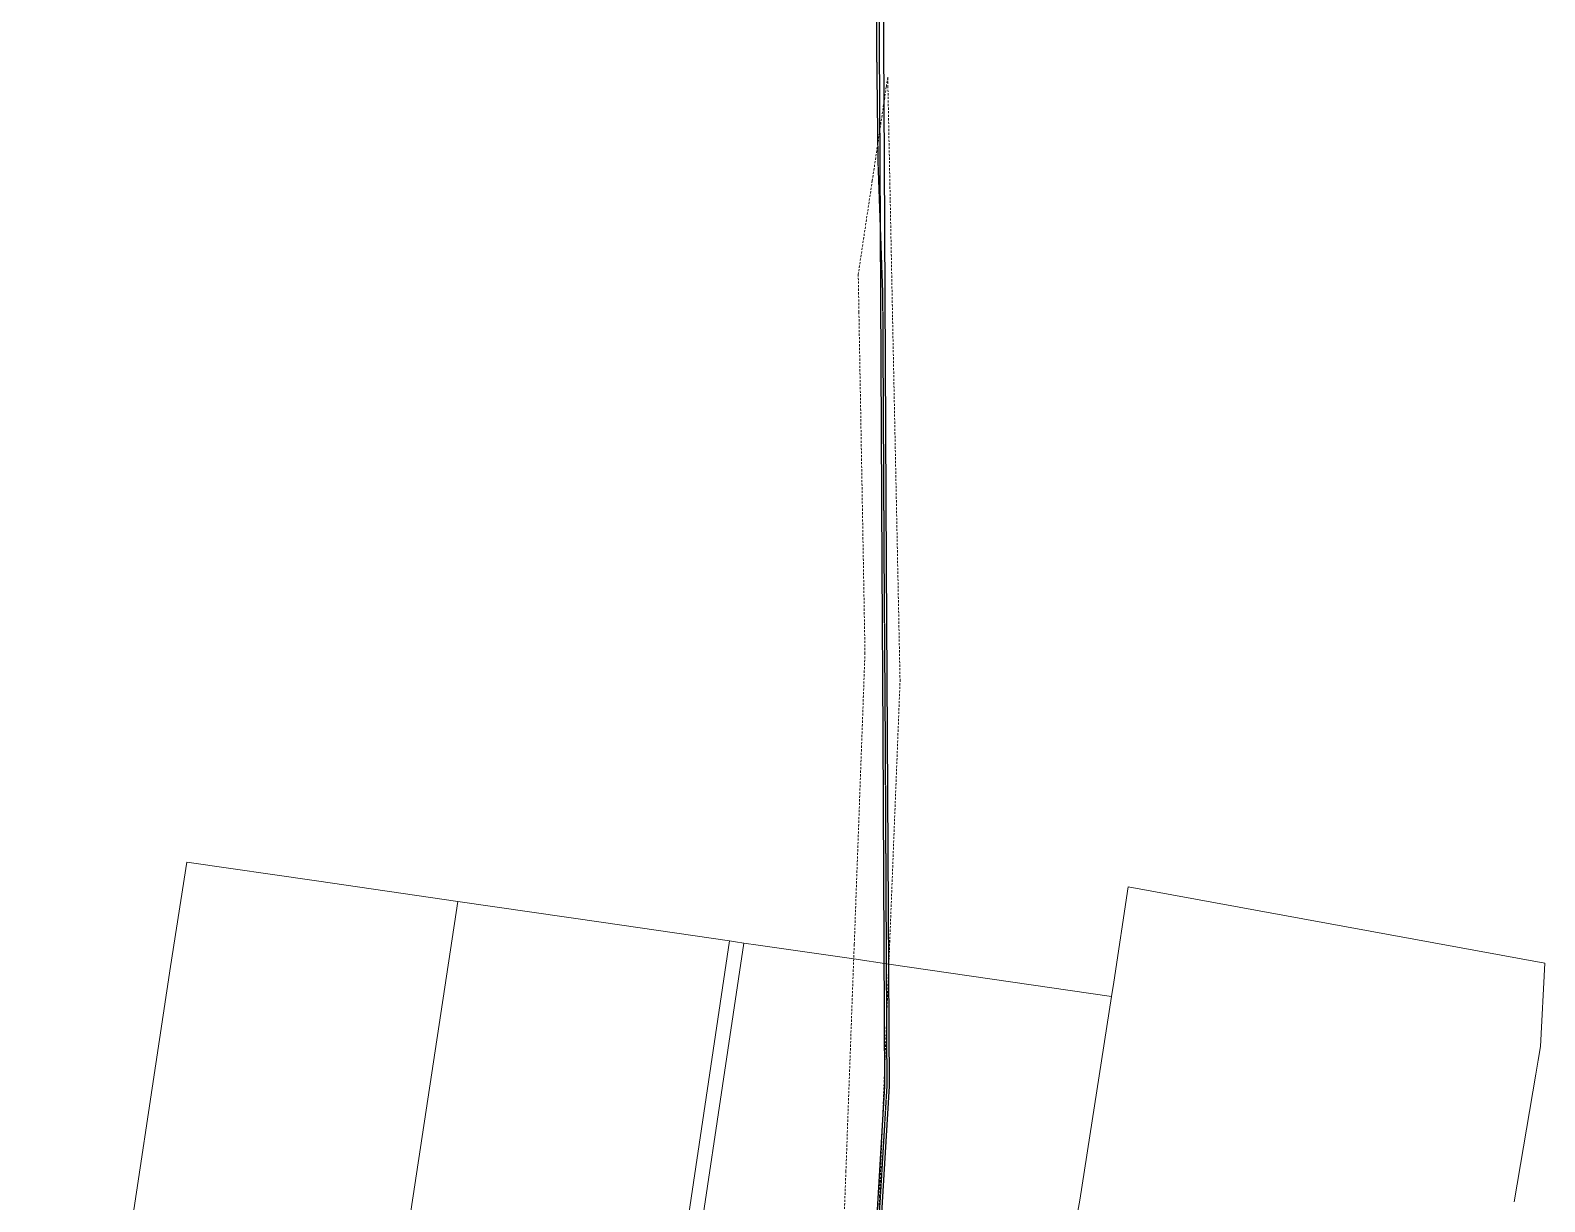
# Model space of a CAD drawing. Header units: metres. Extents: x 275221 to 280529, y 6121714 to 6133118.
# Drawn here: x 278410 to 280529, y 6129012 to 6130651 of the extents above; entities that cross this region are included whole.
import ezdxf

# ---------------------------------------------------------------- set-up
doc = ezdxf.new("R2010")
doc.units = ezdxf.units.M
doc.linetypes.add('Cable Exist OH', pattern=[1, 1, 0])
doc.linetypes.add('Dash', pattern=[5, 3, -2])
for name, color, linetype, lineweight in [('Cadastre Easements_SP_EXT', 9, 'Continuous', 5), ('Cadastre Land Parcels_SP_EXT', 9, 'Continuous', 5), ('Cadastre Roads_SP_EXT', 9, 'Continuous', 5)]:
    doc.layers.add(name, color=color, linetype=linetype, lineweight=lineweight)
doc.layers.add('Mains_HV_EXT', color=7, linetype='Continuous')
doc.layers.add('Mains_TR_EXT', color=7, linetype='Continuous')
doc.styles.get("Standard").update_dxf_attribs({"font": 'arial.ttf'})
doc.linetypes.add('Cable E OH', pattern='A,9.4,["E",Standard,S=1.7,R=0,X=0,Y=-1],0', length=9.4)

msp = doc.modelspace()

# ---------------------------------------------------------------- linework, layer by layer
at = {"layer": 'Cadastre Easements_SP_EXT', "linetype": 'Dash'}
msp.add_lwpolyline([(279568.9, 6128271), (279580.6, 6128566.8), (279598.5, 6129018.7), (279611.4, 6129344.3), (279612.3, 6129364.5), (279627.2, 6129740.4), (279616.7, 6130249.6), (279613.4, 6130414.2), (279613, 6130434.8), (279610.2, 6130571.2), (279609.9, 6130585.1), (279607.9, 6130571.6), (279588.3, 6130440.5), (279585.3, 6130420.6), (279568.7, 6130309.4), (279569.6, 6130256.5), (279578.1, 6129779.8), (279563.1, 6129371.6), (279562.3, 6129351.4), (279551.4, 6129054.5), (279533.1, 6128559.4), (279522.1, 6128259.5), (279568.9, 6128271)], close=True, dxfattribs=at)
at = {"layer": 'Cadastre Land Parcels_SP_EXT', "linetype": 'Continuous'}
msp.add_lwpolyline([(279008.4, 6129431.8), (278810.6, 6129460.6), (278629.2, 6129486.9), (278606.2, 6129340.7), (278533, 6128854.6), (278512.8, 6128855), (278439.8, 6128370.5), (278425.8, 6128277.9), (278409.9, 6128172.3), (278648.7, 6128101.1), (278746.4, 6128088.8), (278855.3, 6128094.7), (278876.1, 6128241.1), (278894.3, 6128368.7), (278899.4, 6128368), (278887.8, 6128433.5), (278883.1, 6128460.2), (278864.1, 6128482.3), (279008.4, 6129431.8)], close=True, dxfattribs=at)
for points in [[(280486.9, 6129011.3), (280516.9, 6129190), (280520.2, 6129209.8), (280523.5, 6129229.1), (280529.4, 6129345.3), (279946.6, 6129452.3), (279926.2, 6129318.9), (279923.3, 6129299), (279878.8, 6129014), (279831.9, 6128753.8)], [(279298.8, 6128775.3), (279388.6, 6129376.6), (279212, 6129402.3), (279008.4, 6129431.8), (278864.1, 6128482.3)], [(279831.9, 6128753.8), (279878.8, 6129014), (279878.8, 6129014), (279923.3, 6129299), (279611.4, 6129344.3), (279562.3, 6129351.4), (279428.4, 6129370.8), (279408.5, 6129373.7), (279320.4, 6128783.9)]]:
    msp.add_lwpolyline(points, dxfattribs=at)
at = {"layer": 'Cadastre Roads_SP_EXT', "linetype": 'Continuous'}
msp.add_lwpolyline([(279408.5, 6129373.7), (279396.8, 6129375.4), (279388.6, 6129376.6), (279298.8, 6128775.3), (279301.3, 6128776.5), (279312, 6128781.6), (279320.4, 6128783.9), (279408.5, 6129373.7)], close=True, dxfattribs=at)
at = {"layer": 'Mains_HV_EXT', "linetype": 'Cable E OH'}
for points in [[(279434.3, 6126470.5), (279465.2, 6126702.8), (279495.2, 6126958), (279508.1, 6127184.2), (279518.4, 6127436.9), (279532.6, 6127754.4), (279543.3, 6128062.5), (279550.4, 6128242.9), (279566, 6128500.5), (279578.9, 6128717.1), (279606.1, 6129173.5), (279603.6, 6129665.3), (279602.1, 6129901.7), (279600.2, 6130280.1), (279599.3, 6130466), (279598.3, 6130630.4), (279596.1, 6130984.1)], [(279439.9, 6126470.1), (279471.1, 6126702.7), (279505.1, 6126956.7), (279514.2, 6127183.9), (279524.3, 6127436.7), (279542.8, 6127753.9), (279549.3, 6128062.6), (279556.3, 6128242.4), (279571.9, 6128500.9), (279584.8, 6128717.2), (279612.2, 6129173.4), (279609.5, 6129665.2), (279608.3, 6129902.2), (279606.3, 6130280.3), (279605.3, 6130466.2), (279604.4, 6130630.9), (279602.5, 6130984.5)]]:
    msp.add_lwpolyline(points, dxfattribs=at)
at = {"layer": 'Mains_TR_EXT', "linetype": 'Cable Exist OH'}
msp.add_lwpolyline([(279437.3, 6126470.7), (279468.2, 6126703.1), (279500.1, 6126957.2), (279511.1, 6127184.4), (279521.4, 6127437.1), (279537.8, 6127753.9), (279546.3, 6128062.7), (279553.4, 6128243.2), (279569, 6128500.7), (279581.9, 6128717.3), (279609.1, 6129173.7), (279606.7, 6129665.5), (279605.1, 6129901.9), (279603.2, 6130280.3), (279596.6, 6130465.9), (279594.6, 6130632.5), (279595.6, 6130988.5)], dxfattribs=at)

doc.saveas('drawing.dxf')
